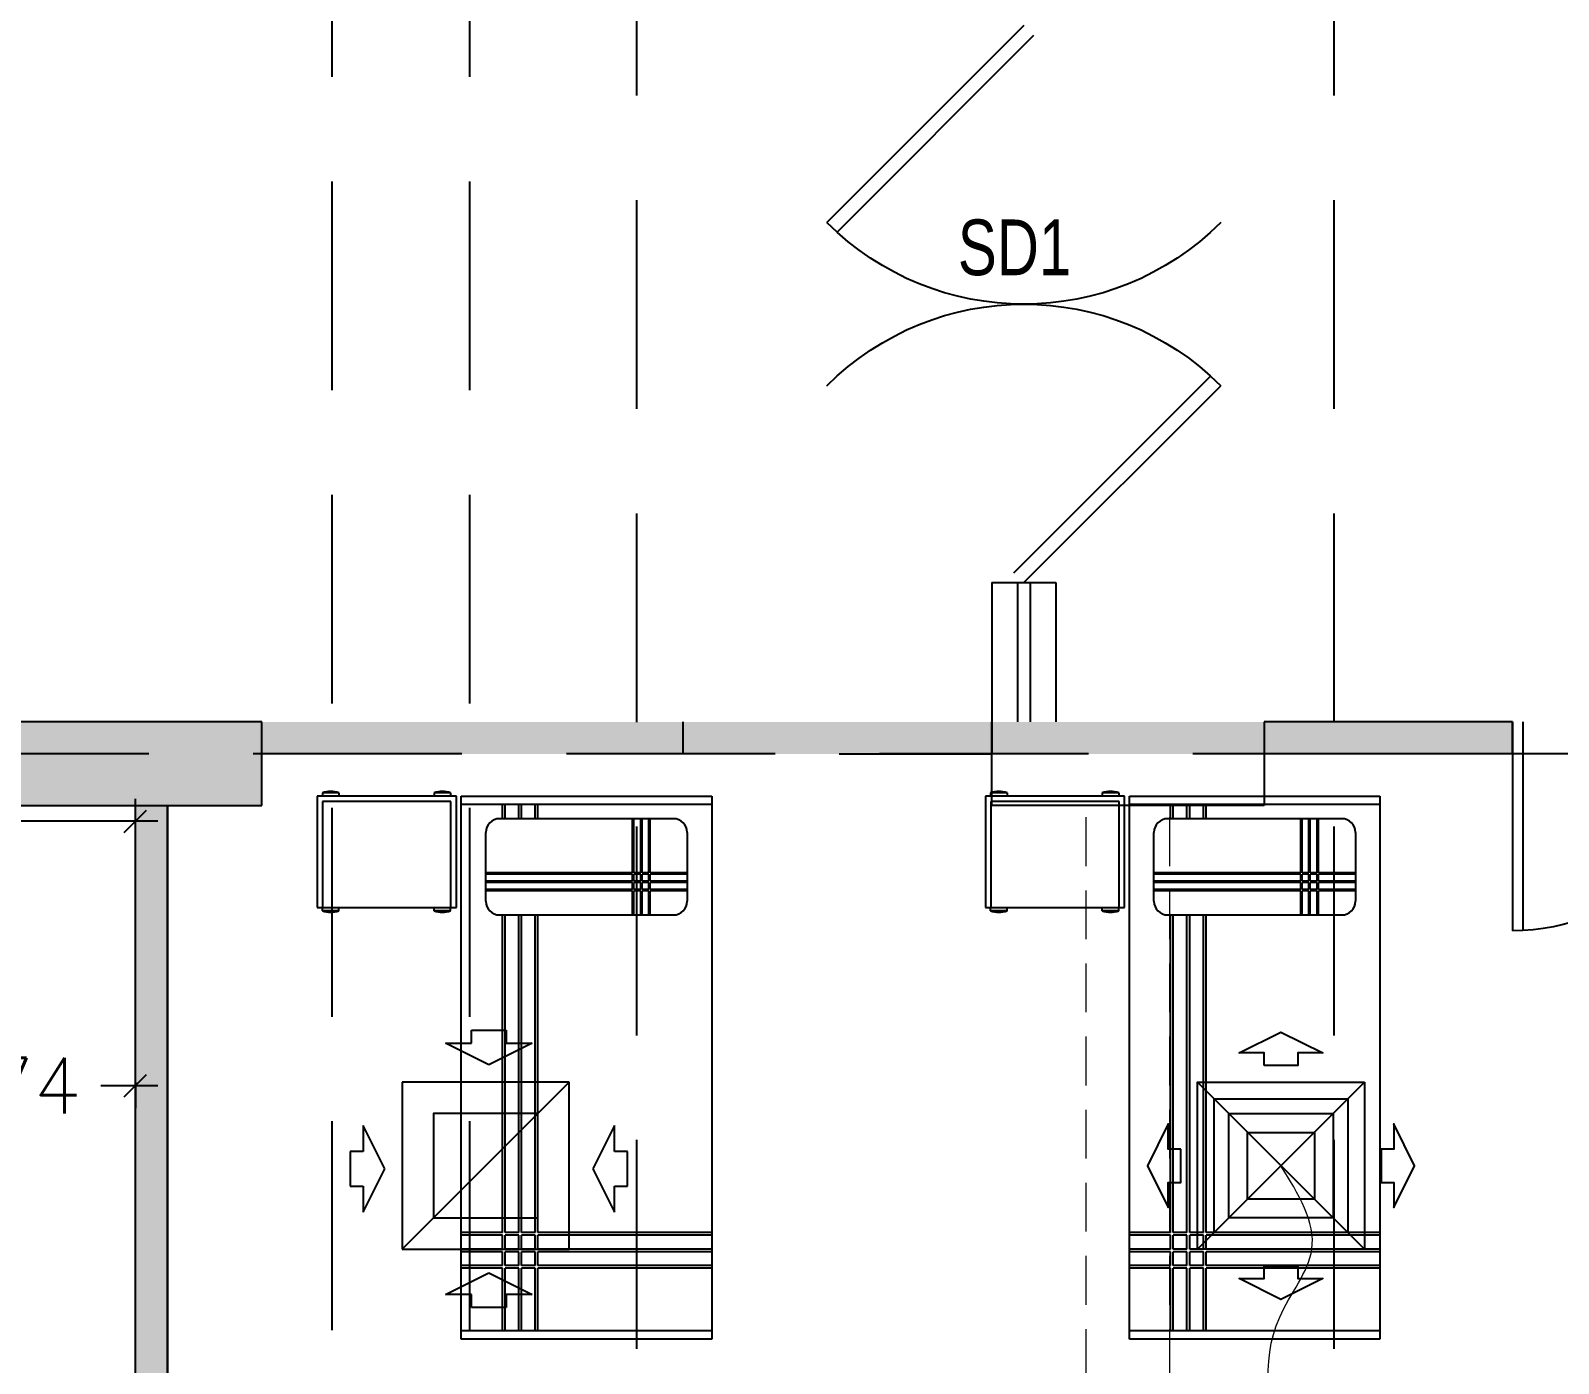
# Model space of a CAD drawing. Extents: x 11598203 to 11995143, y -3849975 to -3698974.
# Drawn here: x 11946653 to 11952140, y -3805245 to -3800459 of the extents above; entities that cross this region are included whole.
import ezdxf

# ---------------------------------------------------------------- set-up
doc = ezdxf.new("R2010")
doc.units = 0
doc.header["$MEASUREMENT"] = 0
doc.header["$PDMODE"] = 35
doc.linetypes.add('HIDDEN', pattern=[0.375, 0.25, -0.125])
doc.layers.get('0').update_dxf_attribs({"linetype": 'CONTINUOUS'})
doc.layers.get('Defpoints').update_dxf_attribs({"linetype": 'CONTINUOUS'})
for name, color, linetype in [('BEAM', 8, 'CONTINUOUS'), ('GRID LINES', 9, 'CONTINUOUS'), ('HATCH', 7, 'CONTINUOUS'), ('HS', 7, 'CONTINUOUS'), ('MEP_HVAC_RA_DIFFUSER', 6, 'CONTINUOUS'), ('MEP_HVAC_SA_DIFFUSER', 5, 'CONTINUOUS'), ('MEP_HVAC_SA_DUCT', 3, 'CONTINUOUS'), ('SECTION', 8, 'CONTINUOUS')]:
    doc.layers.add(name, color=color, linetype=linetype)
doc.layers.add('MEP_HVAC_FLEXIBLE_DUCT', color=30, linetype='CONTINUOUS', lineweight=18)
doc.styles.add('ARIAL', font='arial.ttf', dxfattribs={"width": 0.75})
doc.styles.add('DT', font='romans.shx')
doc.styles.get("Standard").update_dxf_attribs({"font": 'arial.ttf'})
doc.dimstyles.get("Standard").update_dxf_attribs({"dimscale": 0.7, "dimtxt": 300, "dimasz": 150, "dimexe": 200, "dimexo": 200, "dimgap": 0.25, "dimtad": 3, "dimlfac": 0.001, "dimzin": 0, "dimdsep": 46, "dimtxsty": 'Standard', "dimblk": 'ARCHTICK', "dimcen": 0.09, "dimdle": 200, "dimclrd": 256, "dimclre": 256, "dimclrt": 6, "dimadec": 0, "dimazin": 0, "dimtfac": 1, "dimtofl": 0, "dimtmove": 0, "dimatfit": 3, "dimfxl": 1, "dimtolj": 1, "dimtzin": 0, "dimarcsym": 0})

# ---------------------------------------------------------------- blocks, each defined once
blk = doc.blocks.new('8TH FLOOR')
at = {"layer": 'HATCH', "ltscale": 500}
h = blk.add_hatch(color=32, dxfattribs=at)
h.dxf.hatch_style = 1
h.paths.add_polyline_path([(-44310, 10130), (-44010, 10130), (-44010, 9230), (-44310, 9230)])
h.paths.add_polyline_path([(-6930, 6230), (-6630, 6230), (-6630, 5251.7), (-6930, 5251.7)])
h.paths.add_polyline_path([(-900, 6265), (0, 6265), (0, 5965), (-900, 5965)])
h.paths.add_polyline_path([(-31623.7, -10480), (-31023.7, -10480), (-31023.7, -10780), (-31623.7, -10780)])
h.paths.add_polyline_path([(-36805, -13010), (-36055, -13010), (-36055, -13310), (-36805, -13310)])
h.paths.add_polyline_path([(-26485, 200), (-26185, 200), (-26185, -700), (-26485, -700)])
h.paths.add_polyline_path([(-36355, -17735), (-36055, -17735), (-36055, -18485), (-36355, -18485)])
h.paths.add_polyline_path([(-4100, 200), (-3500, 200), (-3500, -100), (-4100, -100)])
h.paths.add_polyline_path([(-47740, 18320), (-46990, 18320), (-46990, 18020), (-47740, 18020)])
h.paths.add_polyline_path([(-47740, 14790), (-46840, 14790), (-46840, 14490), (-47740, 14490)])
h.paths.add_polyline_path([(-10758.3, 300), (-9930, 300), (-9930, 0), (-10758.3, 0)])
h.paths.add_polyline_path([(-36805, -7680), (-36055, -7680), (-36055, -7980), (-36805, -7980)])
h.paths.add_polyline_path([(-34515, 900), (-34215, 900), (-34215, 0), (-34515, 0)])
h.paths.add_polyline_path([(-40685, 750), (-40385, 750), (-40385, 0), (-40685, 0)])
h.paths.add_polyline_path([(-41010, -25), (-40710, -25), (-40710, -775), (-41010, -775)])
h.paths.add_polyline_path([(-47740, 29190), (-46990, 29190), (-46990, 28890), (-47740, 28890)])
h.paths.add_polyline_path([(-900, 29190), (0, 29190), (0, 28890), (-900, 28890)])
h.paths.add_polyline_path([(-47840, 10130), (-47540, 10130), (-47540, 9230), (-47840, 9230)])
h.paths.add_polyline_path([(-41010, 750), (-40710, 750), (-40710, 0), (-41010, 0)])
h.paths.add_polyline_path([(-1000, 42920), (-700, 42920), (-700, 43898.3), (-1000, 43898.3)])
h.paths.add_polyline_path([(-47740, 21920), (-46990, 21920), (-46990, 21620), (-47740, 21620)])
h.paths.add_polyline_path([(-19285, 200), (-18985, 200), (-18985, -700), (-19285, -700)])
h.paths.add_polyline_path([(-900, 49150), (0, 49150), (0, 48850), (-900, 48850)])
h.paths.add_polyline_path([(-900, 32790), (0, 32790), (0, 32490), (-900, 32490)])
h.paths.add_polyline_path([(-47740, 25520), (-46990, 25520), (-46990, 25220), (-47740, 25220)])
h.paths.add_polyline_path([(-15685, 6230), (-15385, 6230), (-15385, 5330), (-15685, 5330)])
h.paths.add_polyline_path([(-900, 25520), (0, 25520), (0, 25220), (-900, 25220)])
h.paths.add_polyline_path([(-39510, -13010), (-38760, -13010), (-38760, -13310), (-39510, -13310)])
h.paths.add_polyline_path([(-42695, 39920), (-42395, 39920), (-42395, 39320), (-42695, 39320)])
h.paths.add_polyline_path([(-47740, 39920), (-46840, 39920), (-46840, 39620), (-47740, 39620)])
h.paths.add_polyline_path([(-900, 39920), (-100, 39920), (-100, 39620), (-900, 39620)])
h.paths.add_polyline_path([(-4100, 11190), (-3401.1, 11190), (-3401.1, 10890), (-4100, 10890)])
h.paths.add_polyline_path([(-31623.7, -7730), (-31023.7, -7730), (-31023.7, -8030), (-31623.7, -8030)])
h.paths.add_polyline_path([(-44760, -18185), (-44010, -18185), (-44010, -18485), (-44760, -18485)])
h.paths.add_polyline_path([(-6930, 300), (-6101.7, 300), (-6101.7, 0), (-6930, 0)])
h.paths.add_polyline_path([(-900, 18320), (0, 18320), (0, 18020), (-900, 18020)])
h.paths.add_polyline_path([(-48040, -18185), (-47290, -18185), (-47290, -18485), (-48040, -18485)])
h.paths.add_polyline_path([(-42695, 43520), (-42395, 43520), (-42395, 42920), (-42695, 42920)])
h.paths.add_polyline_path([(-39510, -10530), (-38760, -10530), (-38760, -10830), (-39510, -10830)])
h.paths.add_polyline_path([(-42370, 43520), (-42070, 43520), (-42070, 42920), (-42370, 42920)])
h.paths.add_polyline_path([(-39510, -7680), (-38760, -7680), (-38760, -7980), (-39510, -7980)])
h.paths.add_polyline_path([(-46360, 43820), (-46060, 43820), (-46060, 42920), (-46360, 42920)])
h.paths.add_polyline_path([(-900, 300), (0, 300), (0, 0), (-900, 0)])
h.paths.add_polyline_path([(-28250, 51450), (-27950, 51450), (-27950, 50550), (-28250, 50550)])
h.paths.add_polyline_path([(-22220, 51450), (-21920, 51450), (-21920, 50550), (-22220, 50550)])
h.paths.add_polyline_path([(-44310, 750), (-44010, 750), (-44010, 0), (-44310, 0)])
h.paths.add_polyline_path([(-42370, 39920), (-42070, 39920), (-42070, 39320), (-42370, 39320)])
h.paths.add_polyline_path([(-31550, 51450), (-31250, 51450), (-31250, 50550), (-31550, 50550)])
h.paths.add_polyline_path([(-46360, 49700), (-46060, 49700), (-46060, 48950), (-46360, 48950)])
h.paths.add_polyline_path([(-42695, 36320), (-42395, 36320), (-42395, 35720), (-42695, 35720)])
h.paths.add_polyline_path([(-42370, 35720), (-42070, 35720), (-42070, 36320), (-42370, 36320)])
h.paths.add_polyline_path([(-44310, 15240), (-44010, 15240), (-44010, 14490), (-44310, 14490)])
h.paths.add_polyline_path([(-42695, 49700), (-42395, 49700), (-42395, 48950), (-42695, 48950)])
h.paths.add_polyline_path([(-44760, -25), (-44010, -25), (-44010, -325), (-44760, -325)])
h.paths.add_polyline_path([(-15685, 200), (-15385, 200), (-15385, -700), (-15685, -700)])
h.paths.add_polyline_path([(-39510, -5200), (-38760, -5200), (-38760, -5500), (-39510, -5500)])
h.paths.add_polyline_path([(-44310, 6230), (-44010, 6230), (-44010, 5480), (-44310, 5480)])
h.paths.add_polyline_path([(-36355, -25), (-36055, -25), (-36055, -775), (-36355, -775)])
h.paths.add_polyline_path([(-22885, 200), (-22585, 200), (-22585, -700), (-22885, -700)])
h.paths.add_polyline_path([(-900, 36320), (0, 36320), (0, 36020), (-900, 36020)])
h.paths.add_polyline_path([(-47740, 32790), (-46990, 32790), (-46990, 32490), (-47740, 32490)])
h.paths.add_polyline_path([(-6930, -25), (-6330, -25), (-6330, -325), (-6930, -325)])
h.paths.add_polyline_path([(-41010, -17735), (-40710, -17735), (-40710, -18485), (-41010, -18485)])
h.paths.add_polyline_path([(-36805, -5200), (-36055, -5200), (-36055, -5500), (-36805, -5500)])
h.paths.add_polyline_path([(-48015, -25), (-47265, -25), (-47265, -325), (-48015, -325)])
h.paths.add_polyline_path([(-10530, -25), (-9930, -25), (-9930, -325), (-10530, -325)])
h.paths.add_polyline_path([(-46840, 36320), (-47740, 36320), (-47740, 36020), (-46840, 36020)])
h.paths.add_polyline_path([(-34515, 6230), (-34215, 6230), (-34215, 5330), (-34515, 5330)])
h.paths.add_polyline_path([(-30085, 200), (-29785, 200), (-29785, -700), (-30085, -700)])
h.paths.add_polyline_path([(-36805, -10530), (-36055, -10530), (-36055, -10830), (-36805, -10830)])
h.paths.add_polyline_path([(-10230, 6230), (-9930, 6230), (-9930, 5330), (-10230, 5330)])
h.paths.add_polyline_path([(-900, 14790), (0, 14790), (0, 14490), (-900, 14490)])
h.paths.add_polyline_path([(-900, 9530), (78.3, 9530), (78.3, 9230), (-900, 9230)])
h.paths.add_polyline_path([(-39940, 49850), (-39640, 49850), (-39640, 48950), (-39940, 48950)])
edge = h.paths.add_edge_path()
edge.add_line((-19435, 49850), (-19435, 48950))
edge.add_line((-6930, 9230), (-5951.7, 9230))
edge.add_line((-41010, 15240), (-41010, 14490))
edge.add_line((-19135, 42920), (-19135, 43820))
edge.add_line((-40710, 5480), (-40710, 6230))
edge.add_line((-40685, 6230), (-40685, 5480))
h.paths.add_polyline_path([(-22220, 9530), (-21320, 9530), (-21320, 9230), (-22220, 9230)])
h.paths.add_polyline_path([(-37580, 10130), (-37280, 10130), (-37280, 9230), (-37580, 9230)])
h.paths.add_polyline_path([(-40685, 9980), (-40385, 9980), (-40385, 9230), (-40685, 9230)])
h.paths.add_polyline_path([(-40685, 6230), (-40385, 6230), (-40385, 5480), (-40685, 5480)])
h.paths.add_polyline_path([(-32228.3, 9530), (-31250, 9530), (-31250, 9230), (-32228.3, 9230)])
h.paths.add_polyline_path([(-30424.1, 6230), (-29445.9, 6230), (-29445.9, 5930), (-30424.1, 5930)])
h.paths.add_polyline_path([(-16860, 9530), (-15960, 9530), (-15960, 9230), (-16860, 9230)])
h.paths.add_polyline_path([(-28250, 9530), (-27271.7, 9530), (-27271.7, 9230), (-28250, 9230)])
h.paths.add_polyline_path([(-10830, 9530), (-9930, 9530), (-9930, 9230), (-10830, 9230)])
h.paths.add_polyline_path([(-41010, 9980), (-40710, 9980), (-40710, 9230), (-41010, 9230)])
h.paths.add_polyline_path([(-41010, 6230), (-40710, 6230), (-40710, 5480), (-41010, 5480)])
h.paths.add_polyline_path([(-16860, 36320), (-15960, 36320), (-15960, 36020), (-16860, 36020)], flags=16)
h.paths.add_polyline_path([(-22220, 43520), (-21920, 43520), (-21920, 42920), (-22220, 42920)], flags=16)
h.paths.add_polyline_path([(-22220, 29190), (-21320, 29190), (-21320, 28890), (-22220, 28890)], flags=16)
h.paths.add_polyline_path([(-25450, 45380), (-24850, 45380), (-24850, 45080), (-25450, 45080)], flags=16)
h.paths.add_polyline_path([(-25450, 43220), (-24850, 43220), (-24850, 42920), (-25450, 42920)], flags=16)
h.paths.add_polyline_path([(-16860, 14790), (-15960, 14790), (-15960, 14490), (-16860, 14490)], flags=16)
h.paths.add_polyline_path([(-41010, 15240), (-40710, 15240), (-40710, 14490), (-41010, 14490)], flags=16)
h.paths.add_polyline_path([(-31250, 25220), (-32150, 25220), (-32150, 25520), (-31250, 25520)], flags=16)
h.paths.add_polyline_path([(-38180, 18320), (-37280, 18320), (-37280, 18020), (-38180, 18020)], flags=16)
h.paths.add_polyline_path([(-31550, 15090), (-31250, 15090), (-31250, 14190), (-31550, 14190)], flags=16)
h.paths.add_polyline_path([(-38180, 14790), (-37280, 14790), (-37280, 14490), (-38180, 14490)], flags=16)
h.paths.add_polyline_path([(-22220, 18320), (-21320, 18320), (-21320, 18020), (-22220, 18020)], flags=16)
h.paths.add_polyline_path([(-40685, 15240), (-40385, 15240), (-40385, 14490), (-40685, 14490)], flags=16)
h.paths.add_polyline_path([(-38180, 21920), (-37280, 21920), (-37280, 21620), (-38180, 21620)], flags=16)
h.paths.add_polyline_path([(-16860, 32790), (-15960, 32790), (-15960, 32490), (-16860, 32490)], flags=16)
h.paths.add_polyline_path([(-16860, 21920), (-15960, 21920), (-15960, 21620), (-16860, 21620)], flags=16)
h.paths.add_polyline_path([(-16860, 25520), (-15960, 25520), (-15960, 25220), (-16860, 25220)], flags=16)
h.paths.add_polyline_path([(-13360, 11190), (-12760, 11190), (-12760, 10890), (-13360, 10890)], flags=16)
h.paths.add_polyline_path([(-6930, 29190), (-6030, 29190), (-6030, 28890), (-6930, 28890)], flags=16)
h.paths.add_polyline_path([(-10830, 29190), (-9930, 29190), (-9930, 28890), (-10830, 28890)], flags=16)
h.paths.add_polyline_path([(-28250, 22220), (-27950, 22220), (-27950, 21320), (-28250, 21320)], flags=16)
h.paths.add_polyline_path([(-22220, 21920), (-21320, 21920), (-21320, 21620), (-22220, 21620)], flags=16)
h.paths.add_polyline_path([(-6930, 9530), (-5951.7, 9530), (-5951.7, 9230), (-6930, 9230)], flags=16)
h.paths.add_polyline_path([(-31550, 22220), (-31250, 22220), (-31250, 21320), (-31550, 21320)], flags=16)
h.paths.add_polyline_path([(-10230, 22220), (-9930, 22220), (-9930, 21320), (-10230, 21320)], flags=16)
h.paths.add_polyline_path([(-28250, 29190), (-27350, 29190), (-27350, 28890), (-28250, 28890)], flags=16)
h.paths.add_polyline_path([(-15132.5, 43220), (-14232.5, 43220), (-14232.5, 42920), (-15132.5, 42920)], flags=16)
h.paths.add_polyline_path([(-10830, 43220), (-9930, 43220), (-9930, 42920), (-10830, 42920)], flags=16)
h.paths.add_polyline_path([(-6930, 43220), (-6030, 43220), (-6030, 42920), (-6930, 42920)], flags=16)
h.paths.add_polyline_path([(-22220, 25520), (-21320, 25520), (-21320, 25220), (-22220, 25220)], flags=16)
h.paths.add_polyline_path([(-28250, 25520), (-27350, 25520), (-27350, 25220), (-28250, 25220)], flags=16)
h.paths.add_polyline_path([(-34680, 11190), (-34080, 11190), (-34080, 10890), (-34680, 10890)], flags=16)
h.paths.add_polyline_path([(-22220, 36320), (-21320, 36320), (-21320, 36020), (-22220, 36020)], flags=16)
h.paths.add_polyline_path([(-38180, 25520), (-37280, 25520), (-37280, 25220), (-38180, 25220)], flags=16)
h.paths.add_polyline_path([(-6930, 25520), (-6030, 25520), (-6030, 25220), (-6930, 25220)], flags=16)
h.paths.add_polyline_path([(-10830, 25520), (-9930, 25520), (-9930, 25220), (-10830, 25220)], flags=16)
h.paths.add_polyline_path([(-6930, 22220), (-6630, 22220), (-6630, 21320), (-6930, 21320)], flags=16)
h.paths.add_polyline_path([(-28250, 18620), (-27950, 18620), (-27950, 17720), (-28250, 17720)], flags=16)
h.paths.add_polyline_path([(-6930, 15090), (-6630, 15090), (-6630, 14190), (-6930, 14190)], flags=16)
h.paths.add_polyline_path([(-22220, 32790), (-21320, 32790), (-21320, 32490), (-22220, 32490)], flags=16)
h.paths.add_polyline_path([(-10230, 33090), (-9930, 33090), (-9930, 32190), (-10230, 32190)], flags=16)
h.paths.add_polyline_path([(-6930, 33090), (-6630, 33090), (-6630, 32190), (-6930, 32190)], flags=16)
h.paths.add_polyline_path([(-32150, 29190), (-31250, 29190), (-31250, 28890), (-32150, 28890)], flags=16)
h.paths.add_polyline_path([(-16860, 29190), (-15960, 29190), (-15960, 28888.5), (-16860, 28888.5)], flags=16)
h.paths.add_polyline_path([(-38180, 29190), (-37280, 29190), (-37280, 28890), (-38180, 28890)], flags=16)
h.paths.add_polyline_path([(-23224.1, 6230), (-22245.9, 6230), (-22245.9, 5930), (-23224.1, 5930)], flags=16)
h.paths.add_polyline_path([(-31550, 18620), (-31250, 18620), (-31250, 17720), (-31550, 17720)], flags=16)
h.paths.add_polyline_path([(-35695, 48950), (-35395, 48950), (-35395, 49750), (-35695, 49750)], flags=16)
h.paths.add_polyline_path([(-6930, 36620), (-6630, 36620), (-6630, 35720), (-6930, 35720)], flags=16)
h.paths.add_polyline_path([(-31550, 45980), (-31250, 45980), (-31250, 45080), (-31550, 45080)], flags=16)
h.paths.add_polyline_path([(-16860, 39920), (-15960, 39920), (-15960, 39620), (-16860, 39620)], flags=16)
h.paths.add_polyline_path([(-22220, 45980), (-21920, 45980), (-21920, 45080), (-22220, 45080)], flags=16)
h.paths.add_polyline_path([(-35695, 43820), (-35395, 43820), (-35395, 42920), (-35695, 42920)], flags=16)
h.paths.add_polyline_path([(-19435, 43820), (-19135, 43820), (-19135, 42920), (-19435, 42920)], flags=16)
h.paths.add_polyline_path([(-38180, 39920), (-37280, 39920), (-37280, 39620), (-38180, 39620)], flags=16)
h.paths.add_polyline_path([(-28250, 39920), (-27271.7, 39920), (-27271.7, 39620), (-28250, 39620)], flags=16)
h.paths.add_polyline_path([(-39940, 43820), (-39640, 43820), (-39640, 42920), (-39940, 42920)], flags=16)
h.paths.add_polyline_path([(-10230, 49850), (-9930, 49850), (-9930, 48950), (-10230, 48950)], flags=16)
h.paths.add_polyline_path([(-31550, 43820), (-31250, 43820), (-31250, 42920), (-31550, 42920)], flags=16)
h.paths.add_polyline_path([(-14832.5, 49850), (-14532.5, 49850), (-14532.5, 48950), (-14832.5, 48950)], flags=16)
h.paths.add_polyline_path([(-6930, 39920), (-6030, 39920), (-6030, 39620), (-6930, 39620)], flags=16)
h.paths.add_polyline_path([(-31550, 33090), (-31250, 33090), (-31250, 32190), (-31550, 32190)], flags=16)
h.paths.add_polyline_path([(-38180, 36320), (-37280, 36320), (-37280, 36020), (-38180, 36020)], flags=16)
h.paths.add_polyline_path([(-19435, 49850), (-19135, 49850), (-19135, 48950), (-19435, 48950)], flags=16)
h.paths.add_polyline_path([(-10830, 39920), (-9930, 39920), (-9930, 39620), (-10830, 39620)], flags=16)
h.paths.add_polyline_path([(-6930, 49850), (-6630, 49850), (-6630, 48950), (-6930, 48950)], flags=16)
h.paths.add_polyline_path([(-19624.1, 6230), (-18645.9, 6230), (-18645.9, 5930), (-19624.1, 5930)], flags=16)
h.paths.add_polyline_path([(-22220, 39920), (-21320, 39920), (-21320, 39620), (-22220, 39620)], flags=16)
h.paths.add_polyline_path([(-22220, 14790), (-21320, 14790), (-21320, 14490), (-22220, 14490)], flags=16)
h.paths.add_polyline_path([(-28250, 36620), (-27950, 36620), (-27950, 35720), (-28250, 35720)], flags=16)
h.paths.add_polyline_path([(-16860, 18320), (-15960, 18320), (-15960, 18020), (-16860, 18020)], flags=16)
h.paths.add_polyline_path([(-31550, 35720), (-31250, 35720), (-31250, 36617.6), (-31550, 36617.6)], flags=16)
h.paths.add_polyline_path([(-10230, 18620), (-9930, 18620), (-9930, 17720), (-10230, 17720)], flags=16)
h.paths.add_polyline_path([(-28250, 15090), (-27950, 15090), (-27950, 14190), (-28250, 14190)], flags=16)
h.paths.add_polyline_path([(-6930, 18620), (-6630, 18620), (-6630, 17720), (-6930, 17720)], flags=16)
h.paths.add_polyline_path([(-32228.3, 39920), (-31250, 39920), (-31250, 39620), (-32228.3, 39620)], flags=16)
h.paths.add_polyline_path([(-10230, 15090), (-9930, 15090), (-9930, 14190), (-10230, 14190)], flags=16)
h.paths.add_polyline_path([(-28250, 33090), (-27950, 33090), (-27950, 32190), (-28250, 32190)], flags=16)
h.paths.add_polyline_path([(-38180, 32790), (-37280, 32790), (-37280, 32490), (-38180, 32490)], flags=16)
h.paths.add_polyline_path([(-10230, 36620), (-9930, 36620), (-9930, 35720), (-10230, 35720)], flags=16)
at = {"layer": 'HS', "lineweight": -3, "ltscale": 500}
h = blk.add_hatch(color=8, dxfattribs=at)
h.dxf.hatch_style = 1
h.paths.add_polyline_path([(-25845.9, 6230), (-27933.1, 6230), (-27933.1, 6115), (-25845.9, 6115)])
h.paths.add_polyline_path([(-27933.1, 6230), (-29445.9, 6230), (-29445.9, 6115), (-27933.1, 6115)])
h = blk.add_hatch(color=8, dxfattribs=at)
h.dxf.hatch_style = 1
h.paths.add_polyline_path([(-25845.9, 6115), (-24954.1, 6115), (-24954.1, 6230), (-25845.9, 6230)])
h = blk.add_hatch(color=8, dxfattribs=at)
h.dxf.hatch_style = 1
h.paths.add_polyline_path([(-29900, 5930), (-29785, 5930), (-29785, 200), (-29900, 200)])
at = {"color": 8, "lineweight": 25}
for p, q in [((-26709.1, 8730), (-27416.2, 8022.9)), ((-26673.8, 8694.6), (-27380, 7988.4)), ((-26744.5, 6765.4), (-26038.3, 7471.6)), ((-26709.1, 6730), (-26002, 7437.1)), ((-26824.1, 6730), (-26824.1, 6230)), ((-26824.1, 6730), (-26594.1, 6730)), ((-26732.1, 6730), (-26732.1, 6230)), ((-26686.1, 6730), (-26686.1, 6230)), ((-26594.1, 6730), (-26594.1, 6230)), ((-29445.9, 6230), (-30424.1, 6230)), ((-29445.9, 5930), (-29445.9, 6230)), ((-26824.1, 6230), (-26824.1, 6115)), ((-24954.1, 6230), (-25845.9, 6230)), ((-24954.1, 6115), (-24954.1, 6230)), ((-24954.1, 6230), (-24954.1, 6115)), ((-24954.1, 6230), (-24954.1, 5480)), ((-24916.6, 6230), (-24916.6, 5480.9)), ((-27372.1, 6115), (-26824.1, 6115)), ((-24954.1, 6115), (-25845.9, 6115)), ((-30424.1, 5930), (-29445.9, 5930)), ((-29900, 200), (-29900, 5930)), ((-29785, 200), (-29785, 5930)), ((-28747.3, 5963.6), (-29247.3, 5963.6)), ((-29247.3, 5963.6), (-29247.3, 5563.6)), ((-29169.3, 5975.8), (-29228.4, 5975.8)), ((-29228.4, 5975.8), (-29228.4, 5963.6)), ((-28767, 5943.9), (-29227.6, 5943.9)), ((-29227.6, 5943.9), (-29227.6, 5563.6)), ((-29169.3, 5975.8), (-29169.3, 5963.6)), ((-28768.3, 5975.8), (-28827.4, 5975.8)), ((-28827.4, 5975.8), (-28827.4, 5963.6)), ((-28768.3, 5975.8), (-28768.3, 5963.6)), ((-28767, 5563.6), (-28767, 5943.9)), ((-28747.3, 5563.6), (-28747.3, 5963.6)), ((-28729.8, 4013.6), (-28729.8, 5963.6)), ((-28729.8, 5963.6), (-27829.8, 5963.6)), ((-28729.8, 5934.1), (-27829.8, 5934.1)), ((-27829.8, 5963.6), (-27829.8, 4013.6)), ((-26347.3, 5963.6), (-26847.3, 5963.6)), ((-26847.3, 5963.6), (-26847.3, 5563.6)), ((-26769.3, 5975.8), (-26828.4, 5975.8)), ((-26828.4, 5975.8), (-26828.4, 5963.6)), ((-26367, 5943.9), (-26827.6, 5943.9)), ((-26827.6, 5943.9), (-26827.6, 5563.6)), ((-26769.3, 5975.8), (-26769.3, 5963.6)), ((-26368.3, 5975.8), (-26427.4, 5975.8)), ((-26427.4, 5975.8), (-26427.4, 5963.6)), ((-26368.3, 5975.8), (-26368.3, 5963.6)), ((-26367, 5563.6), (-26367, 5943.9)), ((-26347.3, 5563.6), (-26347.3, 5963.6)), ((-26329.8, 4013.6), (-26329.8, 5963.6)), ((-26329.8, 5963.6), (-25429.8, 5963.6)), ((-26329.8, 5934.1), (-25429.8, 5934.1)), ((-25429.8, 5963.6), (-25429.8, 4013.6)), ((-28592.4, 5882.6), (-27967.1, 5882.6)), ((-26192.4, 5882.6), (-25567.1, 5882.6)), ((-28641.6, 5585.9), (-28641.6, 5833.3)), ((-27917.9, 5833.3), (-27917.9, 5585.9)), ((-26241.6, 5585.9), (-26241.6, 5833.3)), ((-25517.9, 5833.3), (-25517.9, 5585.9)), ((-29247.3, 5563.6), (-28747.3, 5563.6)), ((-29228.4, 5551.4), (-29228.4, 5563.6)), ((-29169.3, 5551.4), (-29228.4, 5551.4)), ((-29169.3, 5551.4), (-29169.3, 5563.6)), ((-28827.4, 5551.4), (-28827.4, 5563.6)), ((-28768.3, 5551.4), (-28827.4, 5551.4)), ((-28768.3, 5551.4), (-28768.3, 5563.6)), ((-26847.3, 5563.6), (-26347.3, 5563.6)), ((-26828.4, 5551.4), (-26828.4, 5563.6)), ((-26769.3, 5551.4), (-26828.4, 5551.4)), ((-26769.3, 5551.4), (-26769.3, 5563.6)), ((-26427.4, 5551.4), (-26427.4, 5563.6)), ((-26368.3, 5551.4), (-26427.4, 5551.4)), ((-26368.3, 5551.4), (-26368.3, 5563.6)), ((-28592.4, 5536.7), (-27967.1, 5536.7)), ((-26192.4, 5536.7), (-25567.1, 5536.7)), ((-27829.8, 4043.1), (-28729.8, 4043.1)), ((-27829.8, 4013.6), (-28729.8, 4013.6)), ((-25429.8, 4043.1), (-26329.8, 4043.1)), ((-25429.8, 4013.6), (-26329.8, 4013.6))]:
    blk.add_line(p, q, dxfattribs=at)
at = {"color": 8, "lineweight": 25, "ltscale": 500}
for p, q in [((-27933.1, 6115), (-27933.1, 6230)), ((-26824.1, 5930), (-26824.1, 6230)), ((-25845.9, 6230), (-25845.9, 5930)), ((-25845.9, 5930), (-26824.1, 5930))]:
    blk.add_line(p, q, dxfattribs=at)
at = {"color": 8, "lineweight": 25, "ltscale": 0.75}
for p, q in [((-28582.1, 5882.6), (-28582.1, 5934.1)), ((-28572.3, 5882.6), (-28572.3, 5934.1)), ((-28523.1, 5882.6), (-28523.1, 5934.1)), ((-28513.2, 5882.6), (-28513.2, 5934.1)), ((-28464, 5882.6), (-28464, 5934.1)), ((-28454.2, 5882.6), (-28454.2, 5934.1)), ((-26182.1, 5882.6), (-26182.1, 5934.1)), ((-26172.3, 5882.6), (-26172.3, 5934.1)), ((-26123.1, 5882.6), (-26123.1, 5934.1)), ((-26113.2, 5882.6), (-26113.2, 5934.1)), ((-26064, 5882.6), (-26064, 5934.1)), ((-26054.2, 5882.6), (-26054.2, 5934.1)), ((-28114.6, 5687.6), (-28114.6, 5882.6)), ((-28109.7, 5687.6), (-28109.7, 5882.6)), ((-28085.1, 5687.6), (-28085.1, 5882.6)), ((-28080.2, 5687.6), (-28080.2, 5882.6)), ((-28055.6, 5687.6), (-28055.6, 5882.6)), ((-28050.7, 5687.6), (-28050.7, 5882.6)), ((-25714.6, 5687.6), (-25714.6, 5882.6)), ((-25709.7, 5687.6), (-25709.7, 5882.6)), ((-25685.1, 5687.6), (-25685.1, 5882.6)), ((-25680.2, 5687.6), (-25680.2, 5882.6)), ((-25655.6, 5687.6), (-25655.6, 5882.6)), ((-25650.6, 5687.6), (-25650.6, 5882.6)), ((-28114.6, 5687.6), (-28641.6, 5687.6)), ((-28114.6, 5682.7), (-28641.6, 5682.7)), ((-28114.6, 5658), (-28641.6, 5658)), ((-28114.6, 5653.1), (-28641.6, 5653.1)), ((-28114.6, 5658), (-28114.6, 5682.7)), ((-28114.6, 5628.5), (-28114.6, 5653.1)), ((-28085.1, 5687.6), (-28109.7, 5687.6)), ((-28109.7, 5658), (-28109.7, 5682.7)), ((-28085.1, 5682.7), (-28109.7, 5682.7)), ((-28085.1, 5658), (-28109.7, 5658)), ((-28085.1, 5653.1), (-28109.7, 5653.1)), ((-28109.7, 5628.5), (-28109.7, 5653.1)), ((-28085.1, 5658), (-28085.1, 5682.7)), ((-28085.1, 5628.5), (-28085.1, 5653.1)), ((-28055.6, 5687.6), (-28080.2, 5687.6)), ((-28080.2, 5658), (-28080.2, 5682.7)), ((-28055.6, 5682.7), (-28080.2, 5682.7)), ((-28055.6, 5658), (-28080.2, 5658)), ((-28055.6, 5653.1), (-28080.2, 5653.1)), ((-28080.2, 5628.5), (-28080.2, 5653.1)), ((-28055.6, 5658), (-28055.6, 5682.7)), ((-28055.6, 5628.5), (-28055.6, 5653.1)), ((-27917.9, 5687.6), (-28050.7, 5687.6)), ((-28050.7, 5658), (-28050.7, 5682.7)), ((-27917.9, 5682.7), (-28050.7, 5682.7)), ((-27917.9, 5658), (-28050.7, 5658)), ((-28050.7, 5628.5), (-28050.7, 5653.1)), ((-27917.9, 5653.1), (-28050.7, 5653.1)), ((-25714.6, 5687.6), (-26241.6, 5687.6)), ((-25714.6, 5682.7), (-26241.6, 5682.7)), ((-25714.6, 5658), (-26241.6, 5658)), ((-25714.6, 5653.1), (-26241.6, 5653.1)), ((-25714.6, 5658), (-25714.6, 5682.7)), ((-25714.6, 5628.5), (-25714.6, 5653.1)), ((-25685.1, 5687.6), (-25709.7, 5687.6)), ((-25709.7, 5658), (-25709.7, 5682.7)), ((-25685.1, 5682.7), (-25709.7, 5682.7)), ((-25685.1, 5658), (-25709.7, 5658)), ((-25685.1, 5653.1), (-25709.7, 5653.1)), ((-25709.7, 5628.5), (-25709.7, 5653.1)), ((-25685.1, 5658), (-25685.1, 5682.7)), ((-25685.1, 5628.5), (-25685.1, 5653.1)), ((-25655.6, 5687.6), (-25680.2, 5687.6)), ((-25680.2, 5658), (-25680.2, 5682.7)), ((-25655.6, 5682.7), (-25680.2, 5682.7)), ((-25655.6, 5658), (-25680.2, 5658)), ((-25655.6, 5653.1), (-25680.2, 5653.1)), ((-25680.2, 5628.5), (-25680.2, 5653.1)), ((-25655.6, 5658), (-25655.6, 5682.7)), ((-25655.6, 5628.5), (-25655.6, 5653.1)), ((-25517.9, 5687.6), (-25650.6, 5687.6)), ((-25650.6, 5658), (-25650.6, 5682.7)), ((-25517.9, 5682.7), (-25650.6, 5682.7)), ((-25517.9, 5658), (-25650.6, 5658)), ((-25650.6, 5628.5), (-25650.6, 5653.1)), ((-25517.9, 5653.1), (-25650.6, 5653.1)), ((-28114.6, 5628.5), (-28641.6, 5628.5)), ((-28114.6, 5623.6), (-28641.6, 5623.6)), ((-28114.6, 5536.7), (-28114.6, 5623.6)), ((-28085.1, 5628.5), (-28109.7, 5628.5)), ((-28085.1, 5623.6), (-28109.7, 5623.6)), ((-28109.7, 5536.7), (-28109.7, 5623.6)), ((-28085.1, 5536.7), (-28085.1, 5623.6)), ((-28055.6, 5628.5), (-28080.2, 5628.5)), ((-28055.6, 5623.6), (-28080.2, 5623.6)), ((-28080.2, 5536.7), (-28080.2, 5623.6)), ((-28055.6, 5536.7), (-28055.6, 5623.6)), ((-27917.9, 5628.5), (-28050.7, 5628.5)), ((-27917.9, 5623.6), (-28050.7, 5623.6)), ((-28050.7, 5536.7), (-28050.7, 5623.6)), ((-25714.6, 5628.5), (-26241.6, 5628.5)), ((-25714.6, 5623.6), (-26241.6, 5623.6)), ((-25714.6, 5536.7), (-25714.6, 5623.6)), ((-25685.1, 5628.5), (-25709.7, 5628.5)), ((-25685.1, 5623.6), (-25709.7, 5623.6)), ((-25709.7, 5536.7), (-25709.7, 5623.6)), ((-25685.1, 5536.7), (-25685.1, 5623.6)), ((-25655.6, 5628.5), (-25680.2, 5628.5)), ((-25655.6, 5623.6), (-25680.2, 5623.6)), ((-25680.2, 5536.7), (-25680.2, 5623.6)), ((-25655.6, 5536.7), (-25655.6, 5623.6)), ((-25517.9, 5628.5), (-25650.6, 5628.5)), ((-25517.9, 5623.6), (-25650.6, 5623.6)), ((-25650.6, 5536.7), (-25650.6, 5623.6)), ((-28582.1, 4396.4), (-28582.1, 5536.7)), ((-28572.3, 4396.4), (-28572.3, 5536.7)), ((-28523.1, 4396.4), (-28523.1, 5536.7)), ((-28513.2, 4396.4), (-28513.2, 5536.7)), ((-28464, 4396.4), (-28464, 5536.7)), ((-28454.2, 4396.4), (-28454.2, 5536.7)), ((-26182.1, 4396.4), (-26182.1, 5536.7)), ((-26172.3, 4396.4), (-26172.3, 5536.7)), ((-26123.1, 4396.4), (-26123.1, 5536.7)), ((-26113.2, 4396.4), (-26113.2, 5536.7)), ((-26064, 4396.4), (-26064, 5536.7)), ((-26054.2, 4396.4), (-26054.2, 5536.7)), ((-28582.1, 4396.4), (-28729.8, 4396.4)), ((-28523.1, 4396.4), (-28572.3, 4396.4)), ((-28464, 4396.4), (-28513.2, 4396.4)), ((-27829.8, 4396.4), (-28454.2, 4396.4)), ((-26182.1, 4396.4), (-26329.8, 4396.4)), ((-26123.1, 4396.4), (-26172.3, 4396.4)), ((-26064, 4396.4), (-26113.2, 4396.4)), ((-25429.8, 4396.4), (-26054.2, 4396.4)), ((-28582.1, 4386.6), (-28729.8, 4386.6)), ((-28582.1, 4337.4), (-28729.8, 4337.4)), ((-28582.1, 4337.4), (-28582.1, 4386.6)), ((-28572.3, 4337.4), (-28572.3, 4386.6)), ((-28523.1, 4386.6), (-28572.3, 4386.6)), ((-28523.1, 4337.4), (-28572.3, 4337.4)), ((-28523.1, 4337.4), (-28523.1, 4386.6)), ((-28513.2, 4337.4), (-28513.2, 4386.6)), ((-28464, 4386.6), (-28513.2, 4386.6)), ((-28464, 4337.4), (-28513.2, 4337.4)), ((-28464, 4337.4), (-28464, 4386.6)), ((-28454.2, 4337.4), (-28454.2, 4386.6)), ((-27829.8, 4386.6), (-28454.2, 4386.6)), ((-27829.8, 4337.4), (-28454.2, 4337.4)), ((-26182.1, 4386.6), (-26329.8, 4386.6)), ((-26182.1, 4337.4), (-26329.8, 4337.4)), ((-26182.1, 4337.4), (-26182.1, 4386.6)), ((-26172.3, 4337.4), (-26172.3, 4386.6)), ((-26123.1, 4386.6), (-26172.3, 4386.6)), ((-26123.1, 4337.4), (-26172.3, 4337.4)), ((-26123.1, 4337.4), (-26123.1, 4386.6)), ((-26113.2, 4337.4), (-26113.2, 4386.6)), ((-26064, 4386.6), (-26113.2, 4386.6)), ((-26064, 4337.4), (-26113.2, 4337.4)), ((-26064, 4337.4), (-26064, 4386.6)), ((-26054.2, 4337.4), (-26054.2, 4386.6)), ((-25429.8, 4386.6), (-26054.2, 4386.6)), ((-25429.8, 4337.4), (-26054.2, 4337.4)), ((-28582.1, 4327.5), (-28729.8, 4327.5)), ((-28582.1, 4278.3), (-28582.1, 4327.5)), ((-28572.3, 4278.3), (-28572.3, 4327.5)), ((-28523.1, 4327.5), (-28572.3, 4327.5)), ((-28523.1, 4278.3), (-28523.1, 4327.5)), ((-28513.2, 4278.3), (-28513.2, 4327.5)), ((-28464, 4327.5), (-28513.2, 4327.5)), ((-28464, 4278.3), (-28464, 4327.5)), ((-28454.2, 4278.3), (-28454.2, 4327.5)), ((-27829.8, 4327.5), (-28454.2, 4327.5)), ((-26182.1, 4327.5), (-26329.8, 4327.5)), ((-26182.1, 4278.3), (-26182.1, 4327.5)), ((-26172.3, 4278.3), (-26172.3, 4327.5)), ((-26123.1, 4327.5), (-26172.3, 4327.5)), ((-26123.1, 4278.3), (-26123.1, 4327.5)), ((-26113.2, 4278.3), (-26113.2, 4327.5)), ((-26064, 4327.5), (-26113.2, 4327.5)), ((-26064, 4278.3), (-26064, 4327.5)), ((-26054.2, 4278.3), (-26054.2, 4327.5)), ((-25429.8, 4327.5), (-26054.2, 4327.5)), ((-28582.1, 4278.3), (-28729.8, 4278.3)), ((-28582.1, 4268.5), (-28729.8, 4268.5)), ((-28582.1, 4043.1), (-28582.1, 4268.5)), ((-28523.1, 4278.3), (-28572.3, 4278.3)), ((-28572.3, 4043.1), (-28572.3, 4268.5)), ((-28523.1, 4268.5), (-28572.3, 4268.5)), ((-28523.1, 4043.1), (-28523.1, 4268.5)), ((-28464, 4278.3), (-28513.2, 4278.3)), ((-28513.2, 4043.1), (-28513.2, 4268.5)), ((-28464, 4268.5), (-28513.2, 4268.5)), ((-28464, 4043.1), (-28464, 4268.5)), ((-27829.8, 4278.3), (-28454.2, 4278.3)), ((-28454.2, 4043.1), (-28454.2, 4268.5)), ((-27829.8, 4268.5), (-28454.2, 4268.5)), ((-26182.1, 4278.3), (-26329.8, 4278.3)), ((-26182.1, 4268.5), (-26329.8, 4268.5)), ((-26182.1, 4043.1), (-26182.1, 4268.5)), ((-26123.1, 4278.3), (-26172.3, 4278.3)), ((-26172.3, 4043.1), (-26172.3, 4268.5)), ((-26123.1, 4268.5), (-26172.3, 4268.5)), ((-26123.1, 4043.1), (-26123.1, 4268.5)), ((-26064, 4278.3), (-26113.2, 4278.3)), ((-26113.2, 4043.1), (-26113.2, 4268.5)), ((-26064, 4268.5), (-26113.2, 4268.5)), ((-26064, 4043.1), (-26064, 4268.5)), ((-25429.8, 4278.3), (-26054.2, 4278.3)), ((-26054.2, 4043.1), (-26054.2, 4268.5)), ((-25429.8, 4268.5), (-26054.2, 4268.5))]:
    blk.add_line(p, q, dxfattribs=at)
at = {"color": 8}
for centre, radius, start, end in [((-29198.9, 5889.6), 91.1, 71.0753, 108.9246), ((-28797.9, 5889.6), 91.1, 71.0753, 108.9246), ((-26798.9, 5889.6), 91.1, 71.0753, 108.9246), ((-26397.9, 5889.6), 91.1, 71.0753, 108.9246), ((-28592.4, 5833.3), 49.2, 90, 180), ((-27967.1, 5833.3), 49.2, 360, 90), ((-26192.4, 5833.3), 49.2, 90, 180), ((-25567.1, 5833.3), 49.2, 360, 90), ((-29198.9, 5637.6), 91.1, 251.0753, 288.9246), ((-28797.9, 5637.6), 91.1, 251.0753, 288.9246), ((-28592.4, 5585.9), 49.2, 180, 270), ((-27967.1, 5585.9), 49.2, 270, 360), ((-26798.9, 5637.6), 91.1, 251.0753, 288.9246), ((-26397.9, 5637.6), 91.1, 251.0753, 288.9246), ((-26192.4, 5585.9), 49.2, 180, 270), ((-25567.1, 5585.9), 49.2, 270, 360)]:
    blk.add_arc(centre, radius, start, end, dxfattribs=at)
at = {"color": 8, "extrusion": (0, 0, -1)}
for centre, major_axis, start_param, end_param in [((-26709.1, 8730), (-702, 712.2), 3.134359, 4.705155), ((-26709.1, 6730), (-702, 712.2), -0.007234, 1.563562), ((-24954.1, 6230), (46.2, 748.6), 1.50917, 3.079967)]:
    blk.add_ellipse(centre, major_axis=major_axis, ratio=1, start_param=start_param, end_param=end_param, dxfattribs=at)
at = {"layer": 'BEAM', "color": 8, "linetype": 'HIDDEN', "lineweight": 18, "ltscale": 700}
for p, q in [((-26485, 200), (-26485, 5930)), ((-26185, 200), (-26185, 5930))]:
    blk.add_line(p, q, dxfattribs=at)
at = {"layer": 'GRID LINES', "color": 138, "linetype": 'HIDDEN', "ltscale": 3000}
for p, q in [((-28100, 55353.9), (-28100, -16425.1)), ((-25595, 55353.9), (-25595, -16425.1)), ((5022.8, 6115), (-57948.5, 6115))]:
    blk.add_line(p, q, dxfattribs=at)
at = {"layer": 'GRID LINES', "color": 8, "linetype": 'HIDDEN', "ltscale": 3000}
for p, q in [((-29195, 54295.9), (-29195, -15287.1)), ((-28700, 54295.9), (-28700, -15287.1))]:
    blk.add_line(p, q, dxfattribs=at)
at = {"layer": 'HS', "color": 8, "lineweight": -3, "ltscale": 500}
blk.add_lwpolyline([(-29900, 5930), (-29785, 5930), (-29785, 200), (-29900, 200)], close=True, dxfattribs=at)
at = {"color": 8, "lineweight": 20, "style": 'ARIAL', "width": 0.75}
blk.add_text('SD1', height=200, dxfattribs=at).set_placement((-26946, 7834))
blk = doc.blocks.new('SA_DIFFUSER_600X600 MM')
at = {"layer": 'MEP_HVAC_SA_DIFFUSER', "color": 8}
for p, q in [((11908714.2, -3793568), (11908114.2, -3794168)), ((11908714.2, -3794168), (11908114.2, -3793568))]:
    blk.add_line(p, q, dxfattribs=at)
at = {"layer": 'MEP_HVAC_SA_DIFFUSER', "color": 152}
for points in [[(11908354.2, -3793508), (11908354.2, -3793463), (11908264.2, -3793463), (11908414.2, -3793388), (11908564.2, -3793463), (11908474.2, -3793463), (11908474.2, -3793508)], [(11908054.2, -3793808), (11908009.2, -3793808), (11908009.2, -3793718), (11907934.2, -3793868), (11908009.2, -3794018), (11908009.2, -3793928), (11908054.2, -3793928)], [(11908774.2, -3793928), (11908819.2, -3793928), (11908819.2, -3794018), (11908894.2, -3793868), (11908819.2, -3793718), (11908819.2, -3793808), (11908774.2, -3793808)], [(11908474.2, -3794228), (11908474.2, -3794273), (11908564.2, -3794273), (11908414.2, -3794348), (11908264.2, -3794273), (11908354.2, -3794273), (11908354.2, -3794228)]]:
    blk.add_lwpolyline(points, close=True, dxfattribs=at)
at = {"layer": 'MEP_HVAC_SA_DIFFUSER', "color": 5}
for points in [[(11908714.2, -3793568), (11908714.2, -3794168), (11908114.2, -3794168), (11908114.2, -3793568)], [(11908601.7, -3793680.5), (11908601.7, -3794055.5), (11908226.7, -3794055.5), (11908226.7, -3793680.5)]]:
    blk.add_lwpolyline(points, close=True, dxfattribs=at)
at = {"layer": 'MEP_HVAC_SA_DIFFUSER', "color": 8}
for points in [[(11908654.2, -3793628), (11908654.2, -3794108), (11908174.2, -3794108), (11908174.2, -3793628)], [(11908534.2, -3793748), (11908534.2, -3793988), (11908294.2, -3793988), (11908294.2, -3793748)]]:
    blk.add_lwpolyline(points, close=True, dxfattribs=at)
blk = doc.blocks.new('RA_DIFFUSER_600X600 MM')
at = {"layer": 'MEP_HVAC_RA_DIFFUSER', "color": 6}
for p, q in [((11906563.2, -3793381.3), (11906687.7, -3793381.3)), ((11906563.2, -3793427.9), (11906563.2, -3793381.3)), ((11906687.7, -3793381.3), (11906687.7, -3793427.9)), ((11906469.9, -3793427.9), (11906563.2, -3793427.9)), ((11906625.5, -3793505.8), (11906469.9, -3793427.9)), ((11906781.1, -3793427.9), (11906625.5, -3793505.8)), ((11906687.7, -3793427.9), (11906781.1, -3793427.9)), ((11906314.2, -3794168), (11906914.2, -3793568)), ((11906314.2, -3793568), (11906314.2, -3794168)), ((11906914.2, -3793568), (11906314.2, -3793568)), ((11906914.2, -3794168), (11906914.2, -3793568)), ((11906174.2, -3793723.6), (11906174.2, -3793817)), ((11906252, -3793879.3), (11906174.2, -3793723.6)), ((11907076.8, -3793723.6), (11906999, -3793879.3)), ((11907076.8, -3793817), (11907076.8, -3793723.6)), ((11906127.5, -3793817), (11906127.5, -3793941.5)), ((11906174.2, -3793817), (11906127.5, -3793817)), ((11907123.5, -3793817), (11907076.8, -3793817)), ((11907123.5, -3793941.5), (11907123.5, -3793817)), ((11906174.2, -3794034.9), (11906252, -3793879.3)), ((11906999, -3793879.3), (11907076.8, -3794034.9)), ((11906127.5, -3793941.5), (11906174.2, -3793941.5)), ((11906174.2, -3793941.5), (11906174.2, -3794034.9)), ((11907076.8, -3793941.5), (11907123.5, -3793941.5)), ((11907076.8, -3794034.9), (11907076.8, -3793941.5)), ((11906314.2, -3794168), (11906914.2, -3794168)), ((11906469.9, -3794330.6), (11906625.5, -3794252.8)), ((11906625.5, -3794252.8), (11906781.1, -3794330.6)), ((11906563.2, -3794330.6), (11906469.9, -3794330.6)), ((11906563.2, -3794377.3), (11906563.2, -3794330.6)), ((11906687.7, -3794330.6), (11906687.7, -3794377.3)), ((11906781.1, -3794330.6), (11906687.7, -3794330.6)), ((11906687.7, -3794377.3), (11906563.2, -3794377.3))]:
    blk.add_line(p, q, dxfattribs=at)
blk.add_lwpolyline([(11906426.7, -3794055.5), (11906801.7, -3794055.5), (11906801.7, -3793680.5), (11906426.7, -3793680.5)], close=True, dxfattribs=at)
blk = doc.blocks.new('_Oblique')
at = {"color": 0, "linetype": 'ByBlock', "lineweight": -2}
blk.add_line((-0.5, -0.5), (0.5, 0.5), dxfattribs=at)
blk = doc.blocks.new('*D64')
at = {"layer": 'Defpoints', "color": 0, "ltscale": 500, "transparency": 16777216}
for p in [(11947029.2, -3803298), (11936034.2, -3804036.1), (11947029.2, -3804036.1)]:
    blk.add_point(p, dxfattribs=at)
at = {"layer": 'MEP_HVAC_SA_DUCT', "ltscale": 500, "transparency": 16777216}
for p, q in [((11936034.2, -3804036.1), (11936034.2, -3803218)), ((11947029.2, -3804036.1), (11947029.2, -3803218)), ((11935954.2, -3803298), (11941028.3, -3803298)), ((11947109.2, -3803298), (11942035, -3803298))]:
    blk.add_line(p, q, dxfattribs=at)
at = {"layer": 'MEP_HVAC_SA_DUCT', "ltscale": 500, "transparency": 16777216, "xscale": 80, "yscale": 80, "zscale": 80, "rotation": 180}
blk.add_blockref('_Oblique', (11936034.2, -3803298), dxfattribs=at)
at = {"layer": 'MEP_HVAC_SA_DUCT', "ltscale": 500, "transparency": 16777216, "xscale": 80, "yscale": 80, "zscale": 80}
blk.add_blockref('_Oblique', (11947029.2, -3803298), dxfattribs=at)
at = {"layer": 'MEP_HVAC_SA_DUCT', "color": 6, "ltscale": 500, "transparency": 16777216, "insert": (11941531.7, -3803298), "char_height": 200, "attachment_point": 5, "style": 'DT'}
blk.add_mtext('\\A1;10995', dxfattribs=at)
blk = doc.blocks.new('*D67')
at = {"layer": 'Defpoints', "color": 0, "ltscale": 500, "transparency": 16777216}
for p in [(11945954.8, -3804235), (11947029.2, -3804235), (11947029.2, -3804247.8)]:
    blk.add_point(p, dxfattribs=at)
at = {"layer": 'MEP_HVAC_SA_DUCT', "ltscale": 500, "transparency": 16777216}
for p, q in [((11945874.8, -3804247.8), (11946079.1, -3804247.8)), ((11945954.8, -3804235), (11945954.8, -3804327.8)), ((11947109.2, -3804247.8), (11946904.8, -3804247.8)), ((11947029.2, -3804235), (11947029.2, -3804327.8))]:
    blk.add_line(p, q, dxfattribs=at)
at = {"layer": 'MEP_HVAC_SA_DUCT', "ltscale": 500, "transparency": 16777216, "xscale": 80, "yscale": 80, "zscale": 80, "rotation": 180}
blk.add_blockref('_Oblique', (11945954.8, -3804247.8), dxfattribs=at)
at = {"layer": 'MEP_HVAC_SA_DUCT', "ltscale": 500, "transparency": 16777216, "xscale": 80, "yscale": 80, "zscale": 80}
blk.add_blockref('_Oblique', (11947029.2, -3804247.8), dxfattribs=at)
at = {"layer": 'MEP_HVAC_SA_DUCT', "color": 6, "ltscale": 500, "transparency": 16777216, "insert": (11946492, -3804247.8), "char_height": 200, "attachment_point": 5, "style": 'DT'}
blk.add_mtext('\\A1;1074', dxfattribs=at)

msp = doc.modelspace()

# ---------------------------------------------------------------- linework, layer by layer
at = {"layer": 'MEP_HVAC_FLEXIBLE_DUCT'}
msp.add_spline([(11951143.6, -3805608.7, 0), (11951139.3, -3805078.2, 0), (11951254.6, -3804835), (11951143.8, -3804535)], degree=3, dxfattribs=at)

# ---------------------------------------------------------------- block references
at = {"layer": 'MEP_HVAC_RA_DIFFUSER', "color": 0, "ltscale": 500}
msp.add_blockref('RA_DIFFUSER_600X600 MM', (41673, -10667), dxfattribs=at)
at = {"layer": 'MEP_HVAC_SA_DIFFUSER', "ltscale": 500}
msp.add_blockref('SA_DIFFUSER_600X600 MM', (42729.6, -10667), dxfattribs=at)
at = {"layer": 'SECTION', "color": 0, "ltscale": 500}
msp.add_blockref('8TH FLOOR', (11976929.2, -3809171.3), dxfattribs=at)

# ---------------------------------------------------------------- dimensions: what is measured, and where the dimension line sits
at = {"layer": 'MEP_HVAC_SA_DUCT', "ltscale": 500}
for base, p1, p2, picture, middle in [((11947029.2, -3803298), (11936034.2, -3804036.1), (11947029.2, -3804036.1), '*D64', (11941531.7, -3803298)), ((11947029.2, -3804247.8), (11945954.8, -3804235), (11947029.2, -3804235), '*D67', (11946492, -3804247.8))]:
    dim = msp.add_linear_dim(base=base, p1=p1, p2=p2, dimstyle='Standard', override={"dimscale": 1, "dimtxt": 200, "dimasz": 80, "dimexe": 80, "dimexo": 0, "dimgap": 70, "dimtad": 0, "dimdec": 0, "dimlfac": 1, "dimzin": 12, "dimtxsty": 'DT', "dimblk": 'Oblique', "dimcen": 2, "dimdle": 80, "dimtdec": 0, "dimtix": 1, "dimtofl": 1, "dimtmove": 2, "dimlwd": 65535, "dimlwe": 65535}, dxfattribs=at)
    dim.commit()
    dim.dimension.update_dxf_attribs({"geometry": picture, "text_midpoint": middle})

doc.saveas('drawing.dxf')
